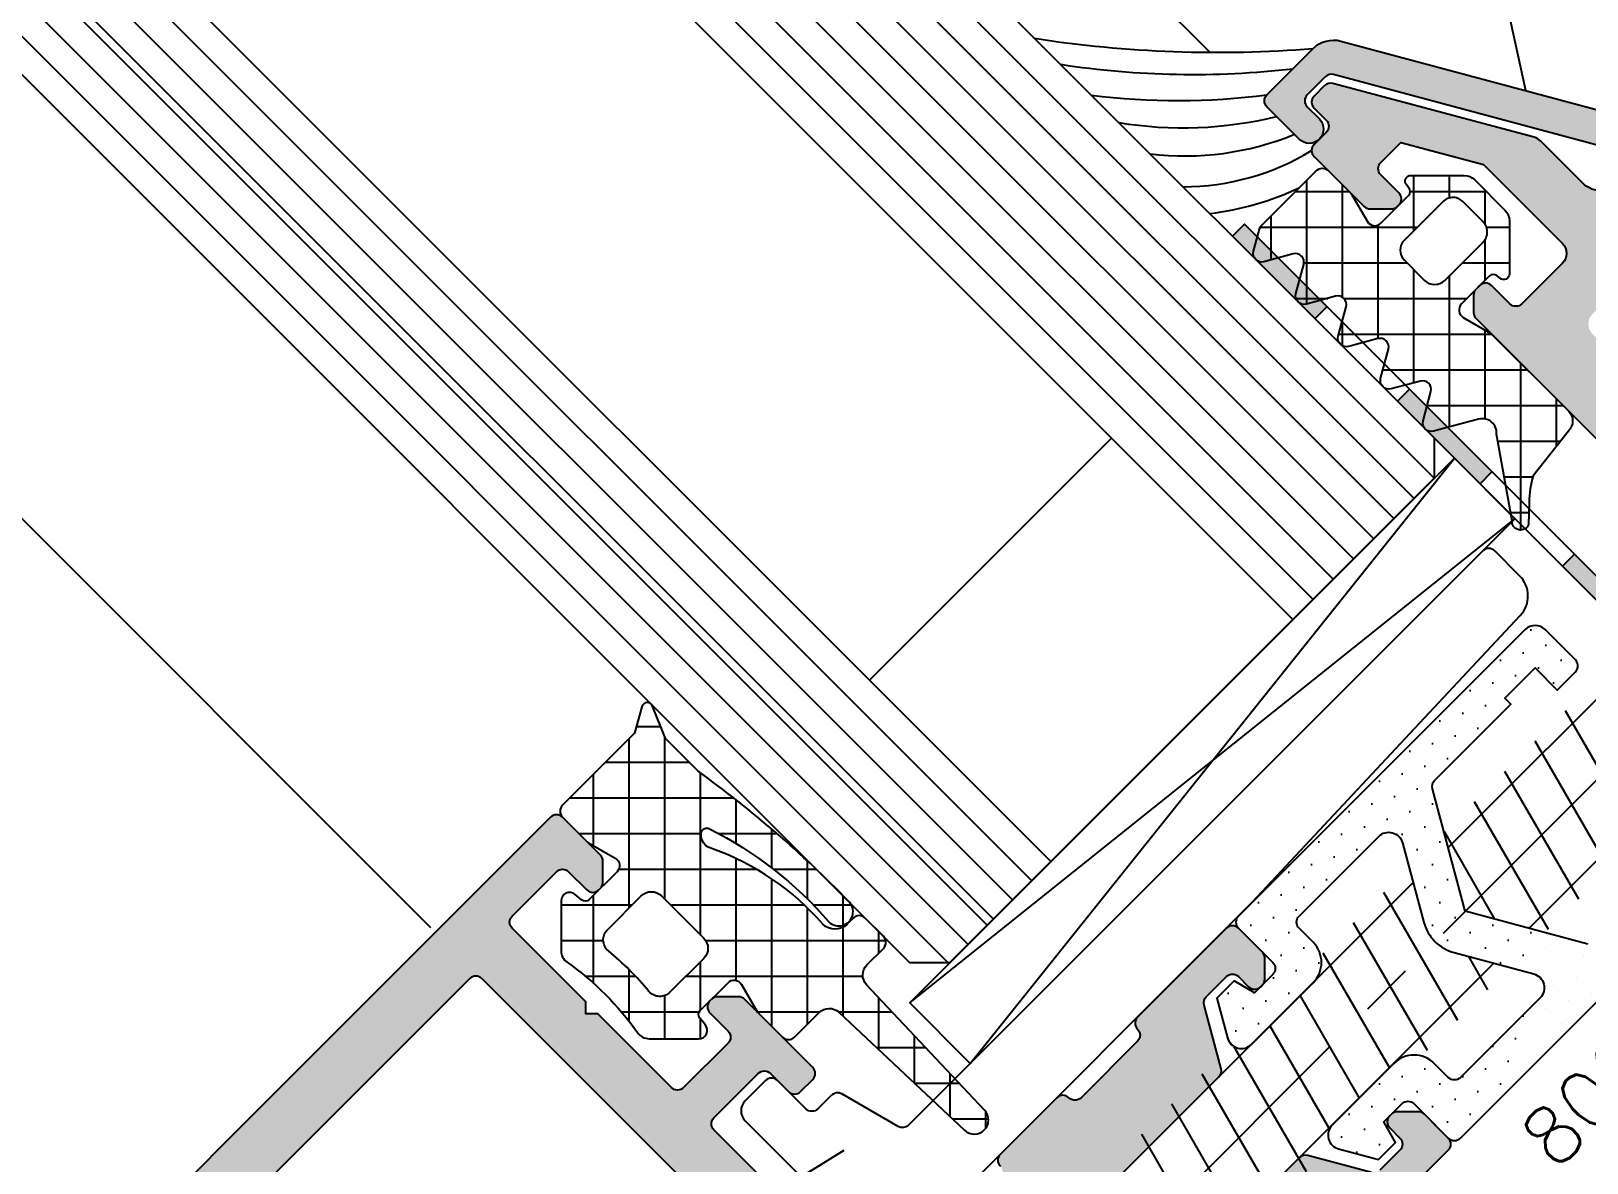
# Model space of a CAD drawing. Extents: x 0 to 4131, y -1600 to 527.
# Drawn here: x 45.3 to 99.8, y -490.3 to -450.6 of the extents above; entities that cross this region are included whole.
import ezdxf

# ---------------------------------------------------------------- set-up
doc = ezdxf.new("R2010")
doc.units = 0
doc.header["$LTSCALE"] = 7.5
doc.header["$MEASUREMENT"] = 0
doc.linetypes.add('CENTER', pattern=[2, 1.25, -0.25, 0.25, -0.25])
for name, color, linetype in [('ASSI', 1, 'CENTER'), ('FILL', 8, 'CONTINUOUS'), ('FINE', 7, 'CONTINUOUS'), ('GOMMA', 3, 'CONTINUOUS'), ('GROSSA', 4, 'CONTINUOUS'), ('QUOTE', 254, 'CONTINUOUS'), ('TRATTEGGI', 140, 'CONTINUOUS'), ('VETRO', 6, 'CONTINUOUS'), ('VITERIA', 40, 'CONTINUOUS')]:
    doc.layers.add(name, color=color, linetype=linetype)
doc.styles.get("Standard").update_dxf_attribs({"font": 'romans.shx'})
pattern_1 = [(180, (-5.878304635907295e-14, -640), (-2.220446049250313e-16, -1.25), []), (270, (-5.878304635907295e-14, -640), (1.25, -2.220446049250313e-16), [])]

msp = doc.modelspace()

# ---------------------------------------------------------------- hatches: boundary and pattern name
at = {"layer": 'FILL'}
h = msp.add_hatch(color=253, dxfattribs=at)
edge = h.paths.add_edge_path()
edge.add_line((129.8604781280986, -478.711937604707), (107.8859918884182, -456.7374513650215))
edge.add_arc((107.6738598540624, -456.9495833993774), 0.299999999999914, 45.00000000000767, 75.00000000001266)
edge.add_line((107.751505567593, -456.6598056514908), (90.9347431721664, -452.1537677483302))
edge.add_arc((90.85709745863569, -452.4435454962168), 0.2999999999999308, 75.0000000000048, 135.0000000000096)
edge.add_line((90.64496542427975, -452.2314134618609), (90.01414823345118, -452.8622306526894))
edge.add_arc((90.22628026780717, -453.0743626870454), 0.2999999999999944, 135.0000000000077, 225.0000000000077)
edge.add_line((90.01414823345124, -453.2864947214014), (90.4384123021631, -453.7107587901132))
edge.add_arc((90.08485891156982, -454.0643121807065), 0.500000000000004, -134.9999999999999, 45, ccw=False)
edge.add_line((89.73130552097655, -454.4178655712998), (88.59993467107807, -453.2864947214013))
edge.add_arc((88.81206670543403, -453.0743626870453), 0.2999999999999944, 135, 225, ccw=False)
edge.add_line((88.59993467107807, -452.8622306526894), (90.22363244641798, -451.2385328773496))
edge.add_arc((90.93073922760456, -451.9456396585362), 1.000000000000028, 75.0000000000008, 135.0000000000012, ccw=False)
edge.add_line((91.18955827270707, -450.9797138322471), (108.1258640644177, -455.5177832919025))
edge.add_arc((107.6082259742127, -457.4496349444808), 2.000000000000156, 45.000000000001705, 75.00000000000159, ccw=False)
edge.add_line((109.0224395365859, -456.0354213821075), (131.1686256732948, -478.1816075188165))
edge.add_arc((129.7544121109217, -479.5958210811876), 1.999999999998589, -45.000000000041496, 44.99999999995907, ccw=False)
edge.add_line((131.1686256732928, -481.0100346435607), (123.910433808445, -488.2602278080033))
edge.add_arc((123.6984187580303, -488.0479788541833), 0.2999999999999838, 224.9999999999962, 314.9684119405816, ccw=False)
edge.add_line((123.4862867236744, -488.2601108885393), (123.0619057354807, -487.8357299003456))
edge.add_arc((123.2740377698366, -487.6235978659896), 0.3000000000000346, 135.0000000000153, 225.0000000000154, ccw=False)
edge.add_line((123.0619057354806, -487.4114658316336), (123.7102698693598, -486.7631016977545))
edge.add_arc((124.1225659072607, -486.3508056598537), 0.5830746485119557, 89.9999999999958, 224.9999999999891, ccw=False)
edge.add_line((124.1225659072607, -485.7677310113418), (124.8435533787336, -485.7677310113418))
edge.add_line((124.8435533787336, -485.7677310113418), (130.4968742311656, -479.9847298108402))
edge.add_arc((129.9665441452743, -479.4543997249526), 0.7499999999993429, 315.000000000195, 458.1301023539908)
h = msp.add_hatch(color=253, dxfattribs=at)
edge = h.paths.add_edge_path()
edge.add_line((92.58611537053423, -455.2386191918402), (93.29148102330902, -454.5332535390654))
edge.add_line((93.29148102330902, -454.5332535390654), (96.19401535345997, -455.3109852688331))
edge.add_line((96.19401535345997, -455.3109852688331), (98.95007640121327, -458.0670463165864))
edge.add_arc((98.59652301061999, -458.4205997071796), 0.500000000000004, -44.999999999999886, 45, ccw=False)
edge.add_line((98.95007640121327, -458.7741530977729), (97.53586283884005, -460.188366660146))
edge.add_arc((97.32373080448407, -459.9762346257901), 0.2999999999999441, 225.0000000000096, 315.0000000000134, ccw=False)
edge.add_line((97.11159877012818, -460.1883666601461), (96.47520266706016, -459.5519705570782))
edge.add_arc((96.26307063270423, -459.7641025914341), 0.2999999999999542, 45, 135)
edge.add_line((96.0509385983483, -459.5519705570782), (95.9266745296365, -459.67623462579))
edge.add_arc((96.13880656399232, -459.8883666601461), 0.3000000000000145, 134.9999999999578, 179.999999999962)
edge.add_line((95.8388065639923, -459.8883666601459), (95.83880656399225, -460.4883666601474))
edge.add_arc((96.13880656399253, -460.4883666601471), 0.3000000000002814, 180.0000000000651, 225.0000000000672)
edge.add_line((95.92667452963661, -460.7004986945035), (116.3277459308768, -481.1015700957423))
edge.add_arc((116.5398779652329, -480.8894380613862), 0.3000000000001551, 224.9999999999923, 269.9999999999891)
edge.add_line((116.5398779652328, -481.1894380613863), (117.1398779652328, -481.1894380613863))
edge.add_arc((117.1398779652325, -480.8894380613863), 0.3000000000000398, 270.0000000000407, 315.0000000000403)
edge.add_line((117.3520099995887, -481.1015700957422), (117.4762740683005, -480.9773060270304))
edge.add_arc((117.2641420339448, -480.7651739926744), 0.2999999999998336, 314.9999999999693, 404.9999999999694)
edge.add_line((117.4762740683007, -480.5530419583187), (116.8398779652327, -479.9166458552507))
edge.add_arc((117.0520099995887, -479.7045138208948), 0.3000000000000245, 134.9999999999866, 224.9999999999866, ccw=False)
edge.add_line((116.8398779652328, -479.4923817865388), (118.254091527606, -478.0781682241656))
edge.add_arc((118.6076449181993, -478.4317216147589), 0.500000000000004, 45, 135, ccw=False)
edge.add_line((118.9611983087926, -478.0781682241656), (123.202166644408, -482.3191365597811))
edge.add_arc((122.8486132538147, -482.6726899503744), 0.500000000000004, -44.999999999999886, 45, ccw=False)
edge.add_line((123.202166644408, -483.0262433409677), (121.7879530820349, -484.4404569033408))
edge.add_arc((121.5758210476789, -484.2283248689849), 0.3000000000000245, 225.0000000000096, 315.0000000000134, ccw=False)
edge.add_line((121.3636890133229, -484.4404569033409), (120.727292910255, -483.804060800273))
edge.add_arc((120.5151608758991, -484.016192834629), 0.3000000000000245, 45.00000000000959, 135.0000000000134)
edge.add_line((120.303028841543, -483.8040608002731), (120.2494754509497, -483.8576141908664))
edge.add_arc((120.4616074853058, -484.0697462252222), 0.3000000000000245, 135.0000000000365, 180.0000000000271)
edge.add_line((120.1616074853058, -484.0697462252224), (120.1616074853058, -484.8111675814592))
edge.add_arc((120.4616074853058, -484.8111675814592), 0.3000000000000256, 179.9999999999891, 224.9999999999942)
edge.add_line((120.2494754509498, -485.0232996158152), (122.7425472366368, -487.5163714015021))
edge.add_arc((122.8486132538148, -487.4103053843241), 0.1500000000000675, 224.9999999999808, 314.9999999999731)
edge.add_line((122.9546792709928, -487.5163714015022), (123.5910753740605, -486.8799752984345))
edge.add_arc((123.4850093568826, -486.7739092812565), 0.1499999999999269, 314.9999999999654, 404.9999999999731)
edge.add_line((123.5910753740606, -486.6678432640786), (123.2021666444079, -486.2789345344258))
edge.add_arc((123.4142986787638, -486.0668025000699), 0.2999999999999542, 135, 225, ccw=False)
edge.add_line((123.2021666444079, -485.854670465714), (123.8702925619291, -485.1865445481927))
edge.add_line((123.8702925619291, -485.1865445481927), (125.2845061243023, -485.1865445481927))
edge.add_line((125.2845061243023, -485.1865445481927), (125.6770403785609, -484.7940102939341))
edge.add_line((125.6770403785609, -484.7940102939341), (129.0051476449605, -479.029559415491))
edge.add_arc((128.5721349430683, -478.779559415491), 0.4999999999999425, 329.9999999999962, 404.9999999999999)
edge.add_line((128.9256883336615, -478.4260060248977), (128.2933354689509, -477.7936531601872))
edge.add_arc((128.0812034345952, -478.0057851945431), 0.2999999999998135, 45.00000000002687, 135.0000000000192)
edge.add_line((127.8690714002393, -477.7936531601874), (125.0406442754929, -480.6220802849334))
edge.add_arc((124.6870908848996, -480.2685268943402), 0.4999999999999136, 225.0000000000011, 315.00000000000347, ccw=False)
edge.add_line((124.3335374943064, -480.6220802849334), (118.9611983087925, -475.2497410994193))
edge.add_arc((118.6076449181993, -475.6032944900126), 0.4999999999999337, 45.00000000000346, 135.0000000000012)
edge.add_line((118.254091527606, -475.2497410994194), (116.4863245746395, -477.0175080523859))
edge.add_arc((116.1327711840462, -476.6639546617926), 0.500000000000004, 225, 315, ccw=False)
edge.add_line((115.7792177934529, -477.0175080523859), (108.1071092175785, -469.345399476512))
edge.add_line((108.1071092175785, -469.345399476512), (107.6828451488668, -469.3453994765122))
edge.add_line((107.6828451488668, -469.3453994765122), (107.6828451488666, -468.9211354078001))
edge.add_line((107.6828451488666, -468.9211354078001), (100.0107365729925, -461.2490268319264))
edge.add_arc((100.3642899635857, -460.8954734413331), 0.500000000000004, 135, 225, ccw=False)
edge.add_line((100.0107365729925, -460.5419200507399), (103.9706264841909, -456.5820301395415))
edge.add_arc((103.6877837717162, -456.2991874270668), 0.4000000000000193, 315, 434.9999999999986)
edge.add_line((103.7913113897573, -455.9128170965512), (101.9509755215341, -455.4197005868587))
edge.add_arc((101.8215659989828, -455.9026635000033), 0.5000000000000115, 75.00000000000082, 135.0000000000012)
edge.add_line((101.4680126083895, -455.54911010941), (101.0713967447728, -455.9457259730268))
edge.add_arc((100.3642899635863, -455.2386191918402), 1.000000000000008, 225, 315, ccw=False)
edge.add_line((99.6571831823997, -455.9457259730268), (98.19376722022008, -454.4823100108471))
edge.add_arc((97.84021382962673, -454.8358634014403), 0.5000000000000342, 44.99999999999194, 74.99999999999139)
edge.add_line((97.96962335217808, -454.3529004882958), (90.91005798399493, -452.4612956489763))
edge.add_arc((90.83241227046416, -452.751073396863), 0.3000000000000279, 74.99999999999852, 135.0000000000057)
edge.add_line((90.62028023610816, -452.538941362507), (90.25335888865612, -452.9058627099593))
edge.add_arc((90.46549092301207, -453.1179947443152), 0.2999999999999642, 135.0000000000019, 224.9999999999981)
edge.add_line((90.25335888865612, -453.3301267786711), (90.67762295736651, -453.7543908473845))
edge.add_arc((90.46549092301056, -453.9665228817404), 0.2999999999999642, -44.999999999998124, 44.999999999998124, ccw=False)
edge.add_line((90.67762295736651, -454.1786549160963), (90.25335888865476, -454.6029189848082))
edge.add_arc((90.46549092301073, -454.8150510191642), 0.3000000000000044, 135.0000000000019, 224.9999999999981)
edge.add_line((90.25335888865476, -455.0271830535202), (92.00327265805987, -456.7770968229253))
edge.add_arc((92.21540469241593, -456.5649647885693), 0.3000000000000446, 224.9999999999827, 269.9999999999864)
edge.add_line((92.21540469241586, -456.8649647885694), (92.95682604865289, -456.8649647885695))
edge.add_arc((92.9568260486527, -456.5649647885696), 0.2999999999998977, 270.0000000000353, 315.0000000000288)
edge.add_line((93.1689580830087, -456.7770968229254), (93.22251147360208, -456.7235434323321))
edge.add_arc((93.01037943924597, -456.511411397976), 0.3000000000001451, 315.0000000000134, 405.0000000000134)
edge.add_line((93.22251147360197, -456.2992793636199), (92.58611537053417, -455.6628832605521))
edge.add_arc((92.79824740489016, -455.4507512261962), 0.2999999999999944, 134.9999999999923, 224.9999999999923, ccw=False)
h = msp.add_hatch(dxfattribs=at)
h.set_pattern_fill('ANSI37', color=137, scale=10, angle=135, style=0)
h.set_pattern_definition(pattern_1)
h.paths.add_polyline_path([(91.57848767820502, -456.3667682906456, 0.03997750734531213), (91.49569998416524, -456.2695241490293), (90.75200944910893, -455.5258336139727, 0.4142135623731506), (90.32774538039706, -455.5258336139727), (88.41235112841093, -457.4412278659578, 0.1316524980088336), (88.33470541475157, -457.5757141872633), (88.12812740960891, -458.346673793816, 0.5773502699886991), (88.49555087232972, -458.7140972544383), (89.52062080514571, -458.4394305918399, -0.5773502691896143), (89.88804426656321, -458.8068540532575), (89.61337760767861, -459.8319239918861, 0.5773502699886969), (89.98080107039954, -460.1993474525087), (91.0058710000016, -459.9246807866962, -0.5773502691896142), (91.373294461419, -460.2921042481137), (91.09862780253451, -461.3171741867422, 0.5773502699886969), (91.46605126525537, -461.6845976473649), (92.4911211948575, -461.4099309815523, -0.5773502691896143), (92.85854465627489, -461.7773544429699), (92.58387799770958, -462.8024243819177, 0.5773502704903818), (92.95130146086666, -463.1698478424235), (93.97637138731108, -462.8951811753988, -0.5773502700173057), (94.34379485005678, -463.2626046360147), (94.06912818682588, -464.2876745725069, 0.5773502698239584), (94.43655164961666, -464.6550980329546), (96.01967090895215, -464.23090250229, -0.5220051325606436), (96.6469755756545, -464.7596958248487), (97.18900021424037, -467.7900344040072, 0.8769764629927508), (97.76976640990364, -467.9187871698293), (97.78550627769818, -467.1457435424825, -0.07546705698885332), (97.93317749240333, -466.2150949564318), (99.16658014522733, -464.6475110912805, 0.4142135623730951), (99.16658014522744, -463.940404310094), (96.45066148156565, -461.2244856464313), (95.48104623929538, -460.6646780252959, -0.4931454260312984), (95.41891420493926, -460.1927383698045), (95.95891246057982, -459.6527401141648, -0.05088627350142879), (95.99738520775605, -459.6055239476725), (96.05093859834932, -459.5519705570792, -0.05088627350199604), (96.09815476484215, -459.5134978099026), (96.3930159127346, -459.2186366620106, -0.3888787318528493), (96.66299479090918, -459.2068491296241), (96.76669993356546, -459.2938680765781, 0.637070260807382), (97.09525745550275, -459.1406591879544), (97.09525745550309, -457.2678622894863, 0.1989123673796531), (96.94881084609636, -456.914308898893), (95.86891655110566, -455.8344146039019, 0.1989123673796624), (95.51536316051244, -455.6879679944952), (93.64256626204434, -455.6879679944949, 0.6370702608073785), (93.48935737342043, -456.0165255164321), (93.57637632037432, -456.1202306590883, -0.3888787318528493), (93.56458878798787, -456.390209537263), (93.26972764009503, -456.6850706851561, -0.0508862735010898), (93.23125489291903, -456.7322868516479), (93.10699082420723, -456.8565509203598, -0.05088627350053079), (93.05977465771588, -456.8950236675353), (92.59048708019355, -457.364311245058, -0.4931454260312355), (92.11854742470223, -457.302179210702)])
h.paths.add_polyline_path([(93.41562385764757, -457.9533880299779), (94.76026073741656, -456.6087511502085, -0.4410091218321642), (95.49790933942364, -456.6421938278149), (96.14103162218316, -457.2853161105748, -0.4410091218320471), (96.17447429978932, -458.0229647125818), (94.82983742002006, -459.3676015923509, -0.4142135623730951), (94.1227306388335, -459.3676015923508), (93.4156238576474, -458.6604948111642, -0.4142135623730284)], flags=16)
h = msp.add_hatch(color=256, dxfattribs=at)
h.paths.add_polyline_path([(90.28251771786984, -460.710055224221), (90.70678178658176, -460.2857911555091), (87.81471505152882, -457.3937244204561), (87.3904509828169, -457.817988489168)])
h.paths.add_polyline_path([(93.5988485216348, -463.1778578905621), (93.17458445292283, -463.602121959274), (96.06665118797582, -466.494188694327), (96.4909152566878, -466.069924625615)])
h.paths.add_polyline_path([(101.8507846580818, -472.278322164433), (102.2750487267937, -471.854058095721), (99.38298199174079, -468.9619913606681), (98.95871792302881, -469.38625542938)])
h.paths.add_polyline_path([(105.1671154618468, -474.746124830774), (104.7428513931348, -475.1703888994859), (107.6349181281877, -478.0624556345389), (108.0591821968997, -477.638191565827)])
h.paths.add_polyline_path([(110.9512489319526, -480.53025830088), (110.5269848632408, -480.9545223695919), (113.4190515982937, -483.8465891046449), (113.8433156670057, -483.4223250359329)])
h.paths.add_polyline_path([(116.7353824020587, -486.3143917709859), (116.3111183333468, -486.7386558396979), (119.2102561362116, -489.6377936425627), (119.6345202049235, -489.2135295738507)])
h = msp.add_hatch(dxfattribs=at)
h.set_pattern_fill('DOTS', color=2, scale=12, angle=135, style=0)
h.set_pattern_definition([(135, (-5.878304635907295e-14, -640), (-0.795495128834866, -0.2651650429449552), [0, -0.75])])
edge = h.paths.add_edge_path()
edge.add_line((86.84742890124227, -484.5239614746451), (87.22100201464565, -485.9181553142081))
edge.add_arc((87.70396492779018, -485.7887457916569), 0.4999999999999868, 194.9999999999949, 314.9999999999965)
edge.add_line((88.05751831838342, -486.1422991822502), (90.21887810756328, -483.9809393930703))
edge.add_arc((89.51177132637675, -483.2738326118838), 0.999999999999998, 314.9999999999994, 404.9999999999994)
edge.add_line((90.21887810756328, -482.5667258306972), (89.72390336073266, -482.0717510838666))
edge.add_arc((89.93603539508865, -481.8596190495107), 0.3000000000000346, 135, 225, ccw=False)
edge.add_line((89.72390336073266, -481.6474870151547), (92.51579707128002, -478.8555933046073))
edge.add_arc((92.86935046187334, -479.2091466952006), 0.5000000000000342, 15.000000000003524, 135.0000000000035, ccw=False)
edge.add_line((93.3523133750179, -479.0797371726493), (94.09945960182466, -481.8681248517752))
edge.add_arc((95.54834834125825, -481.4798962841214), 1.499999999999984, 195.0000000000003, 254.9999999999987)
edge.add_line((95.16011977360444, -482.928785023555), (97.94850745273055, -483.6759312503618))
edge.add_arc((97.81909793017928, -484.1588941635064), 0.4999999999999878, -44.999999999999886, 74.99999999999841, ccw=False)
edge.add_line((98.17265132077256, -484.5124475540997), (95.38075761022509, -487.3043412646472))
edge.add_arc((95.16862557586904, -487.0922092302911), 0.300000000000115, 225, 315, ccw=False)
edge.add_line((94.956493541513, -487.3043412646472), (94.46151879468249, -486.8093665178166))
edge.add_arc((93.75441201349601, -487.5164732990031), 0.9999999999999578, 45.00000000000288, 134.9999999999994)
edge.add_line((93.0473052323095, -486.8093665178166), (90.88594544312963, -488.9707263069964))
edge.add_arc((91.23949883372289, -489.3242796975896), 0.499999999999994, 134.9999999999989, 254.9999999999991)
edge.add_line((91.11008931117163, -489.8072426107341), (92.5042831507347, -490.1808157241375))
edge.add_line((92.5042831507347, -490.1808157241375), (93.10786231388028, -489.5772365609919))
edge.add_line((93.10786231388028, -489.5772365609919), (92.69375184171605, -488.8599761832576))
edge.add_line((92.69375184171605, -488.8599761832576), (93.33014794478396, -488.2235800801897))
edge.add_arc((93.5422799791399, -488.4357121145457), 0.3000000000000245, 44.999999999986585, 134.9999999999904, ccw=False)
edge.add_line((93.75441201349594, -488.2235800801898), (94.956493541513, -489.4256616082068))
edge.add_arc((95.16862557586897, -489.2135295738508), 0.3000000000000245, 225.000000000002, 315.0000000000057)
edge.add_line((95.38075761022498, -489.4256616082067), (105.4216739030739, -479.3847453153578))
edge.add_arc((105.0681205124806, -479.0311919247646), 0.500000000000004, 315, 404.9999999999999)
edge.add_line((105.4216739030739, -478.6776385341713), (104.3610137312941, -477.6169783623915))
edge.add_arc((104.1488816969381, -477.8291103967475), 0.3000000000000346, 45, 135)
edge.add_line((103.9367496625821, -477.6169783623915), (103.3003535595142, -478.2533744654594))
edge.add_line((103.3003535595142, -478.2533744654594), (104.0781710188194, -479.0311919247646))
edge.add_line((104.0781710188194, -479.0311919247646), (103.0175108470398, -480.0918520965445))
edge.add_line((103.0175108470398, -480.0918520965445), (102.8053788126837, -479.8797200621884))
edge.add_line((102.8053788126837, -479.8797200621885), (100.1322431149991, -482.5528557598731))
edge.add_arc((99.92011108064294, -482.340723725517), 0.3000000000001853, 255.0000000000122, 315.0000000000134, ccw=False)
edge.add_line((99.8424653671122, -482.630501473404), (95.54834834125819, -481.4798962841216))
edge.add_line((95.54834834125819, -481.4798962841216), (94.39774315197593, -477.1857792582674))
edge.add_arc((94.68752089986262, -477.1081335447366), 0.2999999999999766, 135.0000000000038, 195.0000000000069, ccw=False)
edge.add_line((94.47538886550666, -476.8960015103806), (97.14852456319142, -474.2228658126962))
edge.add_line((97.14852456319142, -474.2228658126962), (96.93639252883537, -474.0107337783401))
edge.add_line((96.93639252883537, -474.0107337783401), (97.99705270061503, -472.9500736065602))
edge.add_line((97.99705270061503, -472.9500736065602), (98.77487015992023, -473.7278910658654))
edge.add_line((98.77487015992023, -473.7278910658654), (99.41126626298825, -473.0914949627975))
edge.add_arc((99.19913422863225, -472.8793629284417), 0.2999999999999642, 315.0000000000172, 405.0000000000173)
edge.add_line((99.41126626298814, -472.6672308940856), (98.35060609120848, -471.6065707223058))
edge.add_arc((97.9970527006152, -471.9601241128992), 0.500000000000004, 45, 135)
edge.add_line((97.64349931002192, -471.6065707223059), (87.60258301717289, -481.6474870151549))
edge.add_arc((87.81471505152884, -481.8596190495107), 0.299999999999904, 135.0000000000134, 225.0000000000134)
edge.add_line((87.602583017173, -482.0717510838666), (88.80466454518995, -483.273832611884))
edge.add_arc((88.59253251083406, -483.4859646462399), 0.2999999999999642, -44.999999999986585, 45.00000000001347, ccw=False)
edge.add_line((88.80466454519006, -483.6980966805959), (88.16826844212216, -484.3344927836637))
edge.add_line((88.16826844212216, -484.3344927836637), (87.45100806438785, -483.9203823114996))
edge.add_line((87.45100806438785, -483.9203823114996), (86.84742890124227, -484.5239614746451))
h = msp.add_hatch(dxfattribs=at)
h.set_pattern_fill('ANSI37', color=137, scale=10, angle=135, style=0)
h.set_pattern_definition(pattern_1)
h.paths.add_polyline_path([(69.71278145315324, -483.9809393930704), (68.73867974535887, -484.9550411008655, 0.3888787318529616), (68.72689221297236, -485.22501997904), (68.91707191456686, -485.4516673216541, -0.6370702608069253), (68.68725858163072, -485.9445036045594), (66.94704873075244, -485.9445036045594, -0.2448502030394246), (66.53730852508198, -485.731057201391, 0.08777722502794272), (64.07357634830629, -483.2673250246153, -0.2448502030393978), (63.860129945138, -482.857584818945), (63.860129945138, -481.1173749680668, -0.6370702608074451), (64.35296622804395, -480.8875616351309), (64.57961357065795, -481.0777413367256, 0.3888787318529616), (64.84959244883254, -481.0659538043391), (65.82369415662703, -480.0918520965441, 0.4931454260313071), (65.76156212227119, -479.6199124410529), (64.82615120221482, -479.0798526945556, -0.06554346281524528), (64.76401916785898, -479.0321771077762), (63.91450584742341, -478.1826637873407, -0.4142135623730951), (63.91450584742341, -477.7583997186288), (66.43354718884126, -475.2393583772109), (66.6916592636789, -474.3107277437173, -0.719514949498538), (67.07040653897212, -474.2909075059209), (67.51567363320072, -475.4198705424392), (68.657435641924, -476.5616325511623, -0.03458326819184766), (72.89204088691616, -480.0891310149678), (73.99543757164366, -481.1925276996953, -0.9233661372519979), (73.24659148293148, -481.8504787571537, 0.09779404551911575), (69.06407499771234, -478.5848716739376, 0.5226703353487675), (68.7746057326961, -478.7400030321594, 0.3865361286484078), (69.16654794367008, -479.286580979579, -0.1286776343090358), (73.03618332472973, -481.9303297276294, 0.4142135623730951), (73.88471146215369, -481.9303297276294), (74.09684349650973, -481.7181976932733, -0.4142135623730916), (74.5211075652216, -481.7181976932734), (75.15750366828951, -482.3545937963411, -0.4142135623730673), (75.15750366828951, -482.7788578650532), (74.5811194463941, -483.3552420869485, 0.4052432957209562), (74.5704256984422, -484.0513214211747), (78.70373132217429, -488.4467395615059, -0.9697392325154671), (77.9969582399961, -489.1535126436841), (73.60154009966476, -485.0202070199519, 0.4052432957209554), (72.90546076543859, -485.0309007679039), (72.04623383106872, -485.8901277022742, -0.414213562373088), (71.62196976235685, -485.890127702274), (70.74452872977969, -485.012686669697), (70.1847211086444, -484.0430714274264, 0.4931454260313067)])
h.paths.add_polyline_path([(68.86425331572929, -482.4253044744599), (67.37932907523776, -480.9403802339684, 0.4142135623730276), (66.67222229405144, -480.9403802339684), (65.48597733326773, -482.1266251947515, 0.4410091218322054), (65.51942001087394, -482.8642737967586, -0.04533686841581611), (66.94035975293895, -484.2852135388235, 0.4410091218320642), (67.6780083549458, -484.3186562164296), (68.86425331572929, -483.1324112556464, 0.4142135623730981)], flags=16)
h = msp.add_hatch(color=253, dxfattribs=at)
edge = h.paths.add_edge_path()
edge.add_line((65.24085144415267, -479.5090093840696), (63.91450584742361, -478.1826637873405))
edge.add_arc((63.70237381306768, -478.3947958216964), 0.2999999999999743, 45.00000000000384, 135.0000000000115)
edge.add_line((63.49024177871169, -478.1826637873405), (39.66074325272504, -502.0121623133272))
edge.add_arc((40.36785003391158, -502.7192690945137), 0.999999999999998, 134.9999999999994, 224.9999999999994)
edge.add_line((39.66074325272504, -503.4263758757003), (73.60186874967926, -537.3675013726547))
edge.add_arc((74.30897553086581, -536.6603945914682), 1.000000000000008, 225, 315)
edge.add_line((75.01608231205236, -537.3675013726547), (98.84558083803913, -513.538002846668))
edge.add_arc((98.63344880368321, -513.325870812312), 0.2999999999999441, 314.9999999999981, 405.0000000000019)
edge.add_line((98.84558083803913, -513.1137387779561), (97.51923524131004, -511.787393181227))
edge.add_arc((97.30710320695397, -511.999525215583), 0.3000000000001552, 45, 89.99999999999457)
edge.add_line((97.307103206954, -511.6995252155829), (96.56568185071691, -511.6995252155829))
edge.add_arc((96.56568185071684, -511.9995252155829), 0.3000000000000682, 89.99999999998643, 134.9999999999904)
edge.add_line((96.35354981636087, -511.7873931812269), (96.29999642576755, -511.8409465718202))
edge.add_arc((96.51212846012349, -512.0530786061762), 0.3000000000000044, 134.9999999999943, 224.9999999999904)
edge.add_line((96.29999642576749, -512.2652106405321), (96.93639252883551, -512.9016067436))
edge.add_arc((96.72426049447957, -513.113738777956), 0.2999999999999642, -45.000000000013415, 44.999999999998124, ccw=False)
edge.add_line((96.93639252883546, -513.3258708123119), (95.380757610225, -514.8815057309223))
edge.add_arc((95.16862557586904, -514.6693736965665), 0.299999999999924, 225.0000000000019, 315.0000000000134, ccw=False)
edge.add_line((94.95649354151314, -514.8815057309224), (92.37444052567693, -512.2994527150863))
edge.add_line((92.37444052567693, -512.2994527150863), (91.95128972147026, -512.3005659795915))
edge.add_line((91.95128972147026, -512.3005659795915), (91.95240298597534, -511.8774151753847))
edge.add_line((91.95240298597534, -511.8774151753847), (89.37034997013936, -509.2953621595486))
edge.add_arc((89.58248200449526, -509.0832301251926), 0.3000000000000346, 135.0000000000115, 225.000000000023, ccw=False)
edge.add_line((89.37034997013924, -508.8710980908367), (90.92598488874981, -507.3154631722263))
edge.add_arc((91.1381169231058, -507.5275952065822), 0.3000000000000145, 45.00000000001148, 135.0000000000038, ccw=False)
edge.add_line((91.35024895746173, -507.3154631722263), (91.98664506052964, -507.9518592752943))
edge.add_arc((92.19877709488557, -507.7397272409382), 0.2999999999999944, 225.0000000000077, 315.0000000000077)
edge.add_line((92.41090912924156, -507.9518592752942), (92.46446251983483, -507.8983058847009))
edge.add_arc((92.25233048547874, -507.686173850345), 0.3000000000000647, 315.0000000000211, 360.0000000000163)
edge.add_line((92.55233048547879, -507.6861738503449), (92.55233048547879, -506.9447524941077))
edge.add_arc((92.25233048547868, -506.9447524941077), 0.3000000000001108, 359.9999999999946, 404.9999999999904)
edge.add_line((92.46446251983477, -506.7326204597517), (90.07745675132585, -504.3456146912429))
edge.add_arc((89.86532471696987, -504.5577467255987), 0.2999999999999944, 44.99999999999232, 135.0000000000077)
edge.add_line((89.65319268261388, -504.3456146912428), (89.22892861390218, -504.7698787599546))
edge.add_arc((89.44106064825816, -504.9820107943106), 0.3000000000000044, 135.0000000000019, 224.9999999999981)
edge.add_line((89.22892861390218, -505.1941428286665), (89.86532471697004, -505.8305389317344))
edge.add_arc((89.65319268261402, -506.0426709660904), 0.3000000000000748, -44.999999999984595, 45, ccw=False)
edge.add_line((89.8653247169701, -506.2548030004464), (88.30968979835953, -507.8104379190569))
edge.add_arc((88.09755776400355, -507.598305884701), 0.2999999999999843, 225.0000000000019, 315.00000000000574, ccw=False)
edge.add_line((87.88542572964761, -507.810437919057), (82.65283554886688, -502.5778477382764))
edge.add_arc((82.86496758322284, -502.3657157039204), 0.2999999999999542, 134.9999999999885, 224.9999999999923, ccw=False)
edge.add_line((82.65283554886693, -502.1535836695645), (84.20847046747744, -500.5979487509539))
edge.add_arc((83.99633843312154, -500.3858167165979), 0.2999999999999743, 314.9999999999885, 404.9999999999846)
edge.add_arc((84.4206025018335, -499.961552647886), 0.2999999999999843, 135.0000000000019, 225.0000000000019, ccw=False)
edge.add_line((84.20847046747755, -499.7494206135301), (86.18598249354883, -497.7719085874588))
edge.add_arc((86.39811452790481, -497.9840406218148), 0.3000000000000044, 45.000000000005684, 135.0000000000019, ccw=False)
edge.add_arc((86.82237859661674, -497.5597765531028), 0.2999999999999944, 224.9999999999923, 314.9999999999923)
edge.add_line((87.03451063097268, -497.7719085874588), (89.0144096182951, -495.7920096001365))
edge.add_arc((88.8022775839391, -495.5798775657805), 0.3000000000000245, 315.0000000000057, 405.0000000000096)
edge.add_arc((89.226541652651, -495.1556134970685), 0.2999999999999642, 134.999999999998, 224.9999999999981, ccw=False)
edge.add_line((89.01440961829505, -494.9434814627126), (90.99430860561742, -492.9635824753902))
edge.add_arc((91.20644063997337, -493.1757145097462), 0.2999999999999642, 45.000000000005684, 135.0000000000019, ccw=False)
edge.add_arc((91.63070470868522, -492.7514504410343), 0.2999999999999341, 224.9999999999962, 315.0000000000038)
edge.add_line((91.84283674304115, -492.9635824753902), (94.95649354151314, -489.8499256769186))
edge.add_arc((94.74436150715707, -489.6377936425626), 0.3000000000000949, 315.0000000000115, 405.0000000000154)
edge.add_line((94.95649354151303, -489.4256616082065), (94.12512269161451, -488.5942907583081))
edge.add_arc((93.91299065725866, -488.806422792664), 0.2999999999998738, 45.00000000000767, 90.00000000000541)
edge.add_line((93.91299065725863, -488.5064227926641), (93.17156930102132, -488.5064227926641))
edge.add_arc((93.17156930102146, -488.8064227926641), 0.2999999999999545, 90.00000000002714, 135.000000000023)
edge.add_line((92.95943726666545, -488.5942907583082), (92.90588387607218, -488.6478441489015))
edge.add_arc((93.11801591042807, -488.8599761832575), 0.2999999999999441, 134.9999999999904, 224.9999999999942)
edge.add_line((92.90588387607212, -489.0721082176133), (93.2594372666654, -489.4256616082066))
edge.add_arc((93.04730523230937, -489.6377936425625), 0.3000000000000245, -45.000000000001876, 44.999999999986585, ccw=False)
edge.add_line((93.25943726666534, -489.8499256769186), (92.55311586890511, -490.5562470746788))
edge.add_arc((92.34098383454916, -490.3441150403227), 0.3000000000000446, 254.999999999988, 314.9999999999866, ccw=False)
edge.add_line((92.26333812101834, -490.6338927882094), (90.03262797771751, -490.0361758067641))
edge.add_arc((89.95498226418687, -490.3259535546509), 0.2999999999999947, 75.00000000002213, 135.0000000000153)
edge.add_line((89.74285022983085, -490.113821520295), (81.38004334273145, -498.4766284073945))
edge.add_arc((79.96582978035835, -497.0624148450213), 2.000000000000016, 135, 315, ccw=False)
edge.add_line((78.55161621798524, -495.6482012826482), (86.9144231050847, -487.2853943955488))
edge.add_arc((86.70229107072863, -487.0732623611929), 0.3000000000000245, 315.0000000000211, 375.0000000000206)
edge.add_line((86.99206881861537, -486.995616647662), (86.39435183717009, -484.7649065043611))
edge.add_arc((86.68412958505681, -484.6872607908305), 0.2999999999999599, 134.9999999999808, 194.999999999974, ccw=False)
edge.add_line((86.47199755070093, -484.4751287564745), (87.17831894846111, -483.7688073587144))
edge.add_arc((87.3904509828171, -483.9809393930702), 0.2999999999999743, 45.00000000000381, 135.0000000000115, ccw=False)
edge.add_line((87.60258301717303, -483.7688073587143), (87.95613640776631, -484.1223607493076))
edge.add_arc((88.16826844212221, -483.9102287149516), 0.2999999999999542, 225.0000000000077, 315.0000000000077)
edge.add_line((88.38040047647817, -484.1223607493075), (88.4339538670715, -484.0688073587143))
edge.add_arc((88.22182183271566, -483.8566753243582), 0.2999999999999642, 314.9999999999712, 359.9999999999674)
edge.add_line((88.52182183271563, -483.8566753243583), (88.52182183271552, -483.115253968121))
edge.add_arc((88.22182183271562, -483.115253968121), 0.2999999999998977, 359.9999999999946, 404.9999999999885)
edge.add_line((88.43395386707155, -482.9031219337652), (87.60258301717303, -482.0717510838665))
edge.add_arc((87.39045098281719, -482.2838831182224), 0.299999999999914, 45.00000000001535, 135.0000000000307)
edge.add_line((87.17831894846117, -482.0717510838666), (84.06466214998946, -485.1854078823385))
edge.add_arc((84.27679418434538, -485.3975399166944), 0.2999999999999441, 134.9999999999981, 225.000000000002)
edge.add_arc((83.85253011563348, -485.8218039854063), 0.2999999999999642, -45.000000000005684, 44.99999999999039, ccw=False)
edge.add_line((84.0646621499894, -486.0339360197622), (82.08476316266709, -488.0138350070846))
edge.add_arc((81.87263112831113, -487.8017029727287), 0.2999999999999944, 225, 315, ccw=False)
edge.add_arc((81.44836705959919, -488.2259670414405), 0.2999999999999843, 44.99999999999424, 134.9999999999981)
edge.add_line((81.23623502524325, -488.0138350070846), (79.25633603792093, -489.9937339944071))
edge.add_arc((79.46846807227686, -490.205866028763), 0.2999999999999944, 134.9999999999923, 224.9999999999923)
edge.add_arc((79.04420400356493, -490.6301300974749), 0.2999999999999642, -44.999999999998124, 44.999999999998124, ccw=False)
edge.add_line((79.25633603792087, -490.8422621318308), (77.27882401184954, -492.8197741579021))
edge.add_arc((77.06669197749358, -492.6076421235462), 0.2999999999999542, 225.0000000000077, 315.0000000000077, ccw=False)
edge.add_arc((76.64242790878174, -493.0319061922581), 0.2999999999999341, 44.99999999999616, 135.0000000000038)
edge.add_line((76.43029587442581, -492.8197741579022), (74.87466095581513, -494.3754090765125))
edge.add_arc((74.66252892145914, -494.1632770421566), 0.3000000000000145, 225.0000000000115, 315.0000000000038, ccw=False)
edge.add_line((74.45039688710321, -494.3754090765126), (69.21780670632253, -489.1428188957319))
edge.add_arc((69.42993874067851, -488.9306868613759), 0.3000000000000245, 134.999999999998, 225.0000000000019, ccw=False)
edge.add_line((69.21780670632253, -488.7185548270199), (70.77344162493304, -487.1629199084095))
edge.add_arc((70.98557365928893, -487.3750519427655), 0.299999999999904, 44.999999999994316, 134.999999999998, ccw=False)
edge.add_line((71.19770569364485, -487.1629199084095), (71.83410179671293, -487.7993160114776))
edge.add_arc((72.04623383106883, -487.5871839771216), 0.2999999999999542, 225.0000000000077, 315.0000000000077)
edge.add_line((72.25836586542479, -487.7993160114776), (72.68262993413683, -487.3750519427657))
edge.add_arc((72.47049789978084, -487.1629199084097), 0.3000000000000346, 315, 405.0000000000038)
edge.add_line((72.68262993413683, -486.9507878740537), (70.29562416562786, -484.5637821055448))
edge.add_arc((70.08349213127181, -484.7759141399007), 0.3000000000000949, 44.99999999999616, 90)
edge.add_line((70.08349213127181, -484.4759141399006), (69.34207077503467, -484.4759141399006))
edge.add_arc((69.34207077503487, -484.7759141399006), 0.2999999999998977, 90.00000000003799, 135.0000000000346)
edge.add_line((69.12993874067885, -484.5637821055448), (69.07638535008553, -484.617335496138))
edge.add_arc((69.28851738444145, -484.829467530494), 0.2999999999999642, 134.9999999999943, 225.0000000000057)
edge.add_line((69.07638535008553, -485.04159956485), (69.71278145315327, -485.6779956679178))
edge.add_arc((69.50064941879727, -485.8901277022738), 0.3000000000000446, -44.999999999998124, 44.999999999998124, ccw=False)
edge.add_line((69.71278145315327, -486.1022597366298), (68.15714653454293, -487.6578946552403))
edge.add_arc((67.94501450018691, -487.4457626208844), 0.3000000000000346, 224.9999999999923, 315.0000000000077, ccw=False)
edge.add_line((67.7328824658309, -487.6578946552403), (65.15082944999497, -485.0758416394042))
edge.add_line((65.15082944999497, -485.0758416394043), (64.72767864578813, -485.0769549039094))
edge.add_line((64.72767864578813, -485.0769549039094), (64.72879191029315, -484.6538040997025))
edge.add_line((64.72879191029315, -484.6538040997025), (62.14673889445723, -482.0717510838666))
edge.add_arc((62.35887092881318, -481.8596190495107), 0.2999999999999642, 134.9999999999866, 224.9999999999981, ccw=False)
edge.add_line((62.14673889445729, -481.6474870151546), (63.70237381306768, -480.0918520965441))
edge.add_arc((63.91450584742365, -480.3039841309001), 0.2999999999999843, 45.000000000001876, 135.0000000000058, ccw=False)
edge.add_line((64.1266378817796, -480.0918520965441), (64.76303398484754, -480.7282481996121))
edge.add_arc((64.97516601920348, -480.5161161652562), 0.2999999999999642, 224.9999999999981, 315.0000000000096)
edge.add_line((65.18729805355946, -480.728248199612), (65.24085144415275, -480.6746948090188))
edge.add_arc((65.02871940979664, -480.4625627746628), 0.3000000000000848, 315.000000000025, 360.0000000000272)
edge.add_line((65.32871940979672, -480.4625627746627), (65.32871940979669, -479.7211414184255))
edge.add_arc((65.02871940979671, -479.7211414184255), 0.2999999999999829, 5.42814665636471e-12, 45)
edge = h.paths.add_edge_path(flags=16)
edge.add_arc((60.87394668832147, -484.0516500711889), 0.3000000000000346, 45, 135)
edge.add_line((60.66181465396548, -483.8395180368329), (41.99419563064063, -502.5071370601578))
edge.add_arc((42.2063276649966, -502.7192690945137), 0.2999999999999592, 135.0000000000086, 225.0000000000144)
edge.add_line((41.99419563064072, -502.9314011288697), (74.09684349650982, -535.034048994739))
edge.add_arc((74.30897553086574, -534.8219169603831), 0.2999999999999542, 225.0000000000038, 315.0000000000038)
edge.add_line((74.52110756522168, -535.034048994739), (93.1887265885467, -516.3664299714142))
edge.add_arc((92.97659455419077, -516.1542979370582), 0.2999999999999642, 314.9999999999981, 405.0000000000019)
edge.add_line((93.1887265885467, -515.9421659027023), (61.08607872267746, -483.8395180368329))

# ---------------------------------------------------------------- linework, layer by layer
at = {"layer": 'ASSI'}
msp.add_line((52.35841474892032, -524.6698298764593), (120.2509776193145, -456.7772670060651), dxfattribs=at)
at = {"layer": 'FINE'}
for p, q in [((86.59988081583202, -451.3737049806982), (53.09457255815636, -417.8683967230226)), ((59.29697651048156, -482.0534201212308), (24.10326283521482, -446.859706445964)), ((90.2825177178699, -460.710055224221), (90.70678178658181, -460.2857911555091)), ((93.17458445292289, -463.602121959274), (93.5988485216348, -463.1778578905621)), ((78.20240527147922, -486.8090335911878), (95.16862557586916, -465.5961630822204)), ((96.06665118797588, -466.4941886943269), (96.4909152566878, -466.069924625615)), ((76.0790801691906, -484.6857084888992), (97.291950678158, -467.7194881845092)), ((98.95871792302887, -469.38625542938), (99.38298199174079, -468.961991360668))]:
    msp.add_line(p, q, dxfattribs=at)
for points in [[(119.6345202049235, -489.2135295738507), (119.2102561362116, -489.6377936425627), (87.3904509828169, -457.817988489168), (87.81471505152882, -457.3937244204561)], [(76.0790801691906, -484.6857084888992), (95.16862557586916, -465.5961630822204), (97.291950678158, -467.7194881845092), (78.20240527147922, -486.8090335911878)]]:
    msp.add_lwpolyline(points, close=True, dxfattribs=at)
msp.add_lwpolyline([(71.44726107661887, -487.4125229766675, 0.4142135623731158), (71.02299700839939, -487.4125434132181), (70.31592428895004, -488.119684254501, 0.4142135623730951), (70.31595834986712, -488.8267910348671), (72.742631630998, -491.2532405679333, 0.1095183342453251), (72.85216142146004, -491.3230114820624), (75.37874132004987, -492.2424735355575, 0.2914734195860883), (77.47697275959439, -491.777200785247), (88.09212581334197, -481.1468906275617), (97.47898713500996, -471.1116906731046, 0.4044874037899032), (97.45575553451096, -469.721427880582), (96.58496313084225, -468.8507193639866, 0.4141994539497039), (96.16070928065159, -468.8507295820156), (76.03652880304736, -488.9749100596197, -0.3394542588633759), (75.67439676869157, -489.022585646399), (73.69725511138603, -487.8810823783279, 0.3394676889014783), (73.3351128590013, -487.9287681836282), (72.86152232263504, -488.4024043473463, -0.414213562373109), (72.43725825441544, -488.4024247838965)], format="xyb", close=True, dxfattribs=at)
at = {"layer": 'GOMMA'}
for points in [[(90.75200944910893, -455.5258336139727), (91.49545675236647, -456.2692809172305, -0.04008518434644911), (91.57848767820502, -456.3667682906456), (92.11854742470223, -457.302179210702, 0.4931454260312356), (92.59048708019355, -457.364311245058), (93.56458878798787, -456.390209537263, 0.3888787318528493), (93.57637632037432, -456.1202306590883), (93.48935737342043, -456.0165255164321, -0.6370702608073786), (93.64256626204434, -455.6879679944949), (95.51536316051244, -455.6879679944952, -0.1989123673796624), (95.86891655110566, -455.8344146039019), (96.94881084609636, -456.914308898893, -0.1989123673796531), (97.09525745550309, -457.2678622894863), (97.09525745550275, -459.1406591879544, -0.637070260807382), (96.76669993356546, -459.2938680765781), (96.66299479090918, -459.2068491296241, 0.3888787318528493), (96.3930159127346, -459.2186366620106), (95.41891420493926, -460.1927383698045, 0.4931454260312984), (95.48104623929538, -460.6646780252959), (96.45066148156576, -461.2244856464313), (99.16658014522744, -463.940404310094, -0.414213562373095), (99.16658014522733, -464.6475110912805), (97.93317749240333, -466.2150949564318, 0.07546705698885331), (97.78550627769818, -467.1457435424825), (97.76976640990364, -467.9187871698293, -0.8769764629927514), (97.18900021424037, -467.7900344040072), (96.6469755756545, -464.7596958248487, 0.5220051325606435), (96.01967090895215, -464.23090250229), (94.43655164961666, -464.6550980329546, -0.5773502698239583), (94.06912818682588, -464.2876745725069), (94.34379485005678, -463.2626046360147, 0.5773502700173055), (93.97637138731108, -462.8951811753988), (92.95130146086666, -463.1698478424235, -0.5773502704903818), (92.58387799770958, -462.8024243819177), (92.85854465627489, -461.7773544429699, 0.5773502691896144), (92.4911211948575, -461.4099309815523), (91.46605126525537, -461.6845976473649, -0.5773502699886969), (91.09862780253451, -461.3171741867422), (91.373294461419, -460.2921042481137, 0.5773502691896144), (91.0058710000016, -459.9246807866962), (89.98080107039954, -460.1993474525087, -0.5773502699886969), (89.61337760767861, -459.8319239918861), (89.88804426656321, -458.8068540532575, 0.5773502691896142), (89.52062080514571, -458.4394305918399), (88.49555087232972, -458.7140972544383, -0.5773502699886992), (88.12812740960891, -458.346673793816), (88.33470541475157, -457.5757141872633, -0.1316524980088336), (88.41235112841093, -457.4412278659578), (90.32774538039706, -455.5258336139727, -0.4142135623731505)], [(94.76026073741656, -456.6087511502085), (93.41562385764757, -457.9533880299779, 0.4142135623730284), (93.4156238576474, -458.6604948111642), (94.1227306388335, -459.3676015923508, 0.414213562373095), (94.82983742002006, -459.3676015923509), (96.17447429978932, -458.0229647125818, 0.4410091218320472), (96.14103162218316, -457.2853161105748), (95.49790933942364, -456.6421938278149, 0.4410091218321642)], [(68.68725858163072, -485.9445036045594, 0.6370702608069253), (68.91707191456686, -485.4516673216541), (68.72689221297236, -485.22501997904, -0.3888787318529617), (68.73867974535887, -484.9550411008655), (69.71278145315324, -483.9809393930704, -0.4931454260313065), (70.1847211086444, -484.0430714274264), (70.7445287297798, -485.0126866696969), (71.62196976235685, -485.890127702274, 0.4142135623730882), (72.04623383106872, -485.8901277022742), (72.90546076543859, -485.0309007679039, -0.4052432957209554), (73.60154009966476, -485.0202070199519), (77.9969582399961, -489.1535126436841, 0.9697392325154702), (78.70373132217429, -488.4467395615059), (74.5704256984422, -484.0513214211747, -0.4052432957209562), (74.5811194463941, -483.3552420869485), (75.15750366828951, -482.7788578650532, 0.4142135623730672), (75.15750366828951, -482.3545937963411), (74.5211075652216, -481.7181976932734, 0.4142135623730916), (74.09684349650973, -481.7181976932733), (73.88471146215369, -481.9303297276294, -0.414213562373095), (73.03618332472973, -481.9303297276294, 0.1286776343090358), (69.16654794367008, -479.286580979579, -0.3865361286483825), (68.7746057326961, -478.7400030321594, -0.522670335346423), (69.06407499771097, -478.584871673937, -0.0977940455191428), (73.24659148293136, -481.8504787571537, 1.011468768470314), (73.93464973619479, -481.124912901038, 0.04380891343036498), (68.657435641924, -476.5616325511623), (67.51567363320072, -475.4198705424392), (67.07040653897212, -474.2909075059209, 0.7195149494985378), (66.6916592636789, -474.3107277437173), (66.43354718884126, -475.2393583772109), (63.91450584742341, -477.7583997186288, 0.414213562373095), (63.91450584742341, -478.1826637873407), (64.76401916785898, -479.0321771077762, 0.06554346281524528), (64.82615120221482, -479.0798526945556), (65.76156212227119, -479.6199124410529, -0.4931454260313073), (65.82369415662703, -480.0918520965441), (64.84959244883254, -481.0659538043391, -0.3888787318529617), (64.57961357065795, -481.0777413367256), (64.35296622804395, -480.8875616351309, 0.6370702608074451), (63.860129945138, -481.1173749680668), (63.860129945138, -482.857584818945, 0.2448502030393978), (64.07357634830629, -483.2673250246153, -0.08777722502794418), (66.5373085250821, -485.7310572013911, 0.2448502030393947), (66.94704873075244, -485.9445036045594)], [(66.67222229405144, -480.9403802339684, -0.4142135623730276), (67.37932907523776, -480.9403802339684), (68.86425331572929, -482.4253044744599, -0.4142135623730981), (68.86425331572929, -483.1324112556464), (67.6780083549458, -484.3186562164296, -0.4410091218320271), (66.94035975293895, -484.2852135388234, 0.04533686841581869), (65.51942001087383, -482.8642737967585, -0.4410091218321683), (65.48597733326773, -482.1266251947515)]]:
    msp.add_lwpolyline(points, format="xyb", close=True, dxfattribs=at)
msp.add_lwpolyline([(99.8424653671122, -482.630501473404), (95.54834834125819, -481.4798962841216), (94.39774315197593, -477.1857792582674, -0.26794919243113), (94.47538886550666, -476.8960015103806), (97.14852456319142, -474.2228658126962), (96.93639252883537, -474.0107337783401), (97.99705270061503, -472.9500736065602), (98.77487015992023, -473.7278910658654), (99.41126626298825, -473.0914949627975, 0.4142135623730951), (99.41126626298814, -472.6672308940856), (98.35060609120848, -471.6065707223059, 0.4142135623730951), (97.64349931002192, -471.6065707223059), (87.60258301717289, -481.6474870151549, 0.4142135623730951), (87.602583017173, -482.0717510838666), (88.80466454518995, -483.273832611884, -0.4142135623730951), (88.80466454519006, -483.6980966805959), (88.16826844212216, -484.3344927836637), (87.45100806438785, -483.9203823114996), (86.84742890124227, -484.5239614746451), (87.22100201464565, -485.9181553142081, 0.5773502691896192), (88.05751831838342, -486.1422991822502), (90.21887810756328, -483.9809393930703, 0.4142135623730951), (90.21887810756328, -482.5667258306972), (89.72390336073266, -482.0717510838667, -0.4142135623730951), (89.72390336073266, -481.6474870151547), (92.51579707128002, -478.8555933046073, -0.5773502691896287), (93.3523133750179, -479.0797371726493), (94.09945960182466, -481.8681248517752, 0.2679491924311185), (95.16011977360444, -482.928785023555), (97.94850745273055, -483.6759312503618, -0.5773502691896192), (98.17265132077256, -484.5124475540997), (95.38075761022509, -487.3043412646472, -0.4142135623730951), (94.956493541513, -487.3043412646472), (94.46151879468249, -486.8093665178165, 0.4142135623730783), (93.0473052323095, -486.8093665178166), (90.88594544312963, -488.9707263069964, 0.5773502691896287), (91.11008931117163, -489.8072426107341), (92.5042831507347, -490.1808157241375), (93.10786231388028, -489.5772365609919), (92.69375184171605, -488.8599761832576), (93.33014794478396, -488.2235800801897, -0.4142135623730951), (93.75441201349594, -488.2235800801898), (94.956493541513, -489.4256616082068, 0.4142135623730951), (95.38075761022498, -489.4256616082067), (105.4216739030739, -479.3847453153578, 0.4142135623730951)], format="xyb", dxfattribs=at)
at = {"layer": 'GROSSA'}
for points in [[(107.751505567593, -456.6598056514908), (90.9347431721664, -452.1537677483302, 0.2679491924311463), (90.64496542427975, -452.2314134618609), (90.01414823345118, -452.8622306526894, 0.414213562373095), (90.01414823345124, -453.2864947214014), (90.4384123021631, -453.7107587901132, -0.9999999999999999), (89.73130552097655, -454.4178655712998), (88.59993467107807, -453.2864947214013, -0.414213562373095), (88.59993467107807, -452.8622306526894), (90.22363244641798, -451.2385328773496, -0.2679491924311201), (91.18955827270707, -450.9797138322471), (108.1258640644177, -455.5177832919025, -0.1316524975873951)], [(101.0713967447728, -455.9457259730268, -0.4142135623730929), (99.6571831823997, -455.9457259730268), (98.19376722022008, -454.4823100108471, 0.1316524975873912), (97.96962335217808, -454.3529004882958), (90.91005798399493, -452.4612956489763, 0.2679491924311507), (90.62028023610816, -452.538941362507), (90.25335888865612, -452.9058627099593, 0.4142135623730672), (90.25335888865612, -453.3301267786711), (90.67762295736651, -453.7543908473845, -0.4142135623730708), (90.67762295736651, -454.1786549160963), (90.25335888865476, -454.6029189848082, 0.4142135623730672), (90.25335888865476, -455.0271830535202), (92.00327265805987, -456.7770968229253, 0.1989123673796751), (92.21540469241586, -456.8649647885694), (92.95682604865289, -456.8649647885695, 0.1989123673796238), (93.1689580830087, -456.7770968229254), (93.22251147360208, -456.723543432332, 0.414213562373102), (93.22251147360197, -456.2992793636199), (92.58611537053417, -455.6628832605521, -0.4142135623730951), (92.58611537053423, -455.2386191918402), (93.29148102330902, -454.5332535390654), (96.19401535345997, -455.3109852688331), (98.95007640121327, -458.0670463165863, -0.414213562373095), (98.95007640121327, -458.7741530977729), (97.53586283884005, -460.188366660146, -0.414213562373095), (97.11159877012818, -460.1883666601461), (96.47520266706016, -459.5519705570782, 0.414213562373095), (96.0509385983483, -459.5519705570782), (95.9266745296365, -459.67623462579, 0.1989123673796735), (95.8388065639923, -459.8883666601459), (95.83880656399225, -460.4883666601474, 0.1989123673796675), (95.92667452963661, -460.7004986945035), (116.3277459308768, -481.1015700957423, 0.198912367379634)], [(74.45039688710321, -494.3754090765126), (69.21780670632253, -489.1428188957319, -0.4142135623731227), (69.21780670632253, -488.7185548270199), (70.77344162493304, -487.1629199084095, -0.4142135623731228), (71.19770569364485, -487.1629199084095), (71.83410179671293, -487.7993160114776, 0.414213562373095), (72.25836586542479, -487.7993160114776), (72.68262993413683, -487.3750519427657, 0.4142135623731228), (72.68262993413683, -486.9507878740537), (70.29562416562786, -484.5637821055448, 0.1989123673796898), (70.08349213127181, -484.4759141399006), (69.34207077503467, -484.4759141399006, 0.1989123673796406), (69.12993874067885, -484.5637821055448), (69.07638535008553, -484.617335496138, 0.4142135623731505), (69.07638535008553, -485.04159956485), (69.71278145315327, -485.6779956679178, -0.4142135623730673), (69.71278145315327, -486.1022597366298), (68.15714653454293, -487.6578946552403, -0.4142135623731504), (67.7328824658309, -487.6578946552403), (65.15082944999497, -485.0758416394043), (64.72767864578813, -485.0769549039094), (64.72879191029315, -484.6538040997025), (62.14673889445723, -482.0717510838666, -0.4142135623731505), (62.14673889445729, -481.6474870151546), (63.70237381306768, -480.0918520965441, -0.4142135623731228), (64.1266378817796, -480.0918520965441), (64.76303398484754, -480.7282481996121, 0.4142135623731504), (65.18729805355946, -480.728248199612), (65.24085144415275, -480.6746948090188, 0.1989123673796712), (65.32871940979672, -480.4625627746627), (65.32871940979669, -479.7211414184255, 0.1989123673796406), (65.24085144415267, -479.5090093840696), (63.91450584742361, -478.1826637873405, 0.4142135623731228), (63.49024177871169, -478.1826637873405), (39.66074325272504, -502.0121623133272, 0.414213562373095)], [(78.55161621798524, -495.6482012826482), (86.9144231050847, -487.2853943955488, 0.2679491924311116), (86.99206881861537, -486.995616647662), (86.39435183717009, -484.7649065043611, -0.2679491924310988), (86.47199755070093, -484.4751287564745), (87.17831894846111, -483.7688073587143, -0.4142135623731228), (87.60258301717303, -483.7688073587143), (87.95613640776631, -484.1223607493075, 0.4142135623730672), (88.38040047647817, -484.1223607493075), (88.4339538670715, -484.0688073587143, 0.1989123673796406), (88.52182183271563, -483.8566753243583), (88.52182183271552, -483.115253968121, 0.1989123673796292), (88.43395386707155, -482.9031219337652), (87.60258301717303, -482.0717510838665, 0.4142135623731505), (87.17831894846117, -482.0717510838666), (84.06466214998946, -485.1854078823385, 0.4142135623731226), (84.06466214998946, -485.6096719510504, -0.4142135623730673), (84.0646621499894, -486.0339360197622), (82.08476316266709, -488.0138350070846, -0.414213562373095), (81.66049909395517, -488.0138350070846), (81.66049909395517, -488.0138350070846, 0.4142135623731227), (81.23623502524325, -488.0138350070846), (79.25633603792093, -489.9937339944071, 0.414213562373095), (79.25633603792087, -490.4179980631189, -0.4142135623730673)], [(91.84283674304115, -492.9635824753902), (94.95649354151314, -489.8499256769186, 0.4142135623731227), (94.95649354151303, -489.4256616082065), (94.12512269161451, -488.5942907583081, 0.1989123673796436), (93.91299065725863, -488.5064227926641), (93.17156930102132, -488.5064227926641, 0.1989123673796406), (92.95943726666545, -488.5942907583082), (92.90588387607218, -488.6478441489015, 0.4142135623731227), (92.90588387607212, -489.0721082176133), (93.2594372666654, -489.4256616082066, -0.4142135623730396), (93.25943726666534, -489.8499256769186), (92.55311586890511, -490.5562470746788, -0.2679491924310988)], [(92.26333812101834, -490.6338927882094), (90.03262797771751, -490.0361758067642, 0.2679491924310988), (89.74285022983085, -490.113821520295), (81.38004334273145, -498.4766284073944, -0.9999999999999999)]]:
    msp.add_lwpolyline(points, format="xyb", dxfattribs=at)
msp.add_lwpolyline([(61.08607872267746, -483.8395180368329, 0.414213562373095), (60.66181465396548, -483.8395180368329), (41.99419563064063, -502.5071370601578, 0.4142135623731226), (41.99419563064072, -502.9314011288697), (74.09684349650982, -535.034048994739, 0.414213562373095), (74.52110756522168, -535.034048994739), (93.1887265885467, -516.3664299714142, 0.4142135623731228), (93.1887265885467, -515.9421659027023)], format="xyb", close=True, dxfattribs=at)
at = {"layer": 'QUOTE'}
for p, q in [((97.67238240078046, -452.7167813220373), (96.41804960560415, -446.9957376509202)), ((73.77697554728178, -489.8678781927829), (65.60114044400581, -494.8891863207714))]:
    msp.add_line(p, q, dxfattribs=at)
for centre, radius, start, end in [((86.85310282679643, -409.5210602887259), 41.85341072241683, 261.2067641558264, 274.6191330500795), ((86.01454605155055, -421.70417883317), 30.44591320201784, 261.2166793173487, 276.5998563209005), ((85.4871749021205, -429.4085513939715), 23.65933946985951, 262.6093795968067, 277.5600829010856), ((85.65518336402982, -440.3281879001419), 13.69180607155428, 260.5473513423262, 283.8590428053417), ((85.72687134901656, -444.9455717017887), 10.06066067724851, 263.0190888606398, 292.3994088522368), ((85.62896940647954, -447.3264216061096), 8.760594623588249, 270.1991902801545, 301.1874173270636), ((85.42778008682501, -447.0328139597282), 10.057019065578, 276.66135017099, 295.3318528183568)]:
    msp.add_arc(centre, radius, start, end, dxfattribs=at)
at = {"layer": 'TRATTEGGI'}
for p, q in [((94.4615187946826, -466.3032698634068), (49.56060910622728, -421.4023601749515)), ((93.75441201349605, -467.0103766445934), (48.85350232504072, -422.1094669561381)), ((93.0473052323095, -467.7174834257799), (48.14639554385417, -422.8165737373246)), ((92.34019845112294, -468.4245902069665), (47.43928876266762, -423.5236805185111)), ((91.63309166993639, -469.131696988153), (46.73218198148112, -424.2307872996977)), ((90.92598488874984, -469.8388037693395), (46.02507520029457, -424.9378940808842)), ((90.21887810756328, -470.5459105505261), (45.31796841910801, -425.6450008620708)), ((80.35473851001103, -480.4100501480786), (35.45382882155576, -435.509140459623)), ((79.68298706788386, -481.0818015902057), (34.78207737942847, -436.1808919017504)), ((78.79910359140064, -481.9656850666889), (33.89819390294537, -437.0647753782334)), ((79.01123562575657, -481.753553032333), (34.11032593730118, -436.8526433438776)), ((78.12735214927346, -482.6374365088161), (33.22644246081808, -437.7365268203607)), ((77.45560070714617, -483.3091879509433), (32.55469101869085, -438.408278262488))]:
    msp.add_line(p, q, dxfattribs=at)
at = {"layer": 'VETRO'}
for p, q in [((50.26771588741389, -420.6952533937649), (94.4615187946826, -464.8890563010337)), ((89.51177132637685, -471.2530173317126), (44.61086163792146, -426.3521076432574)), ((81.0264899521382, -479.7382987059513), (36.12558026368293, -434.8373890174959)), ((76.07674248383245, -483.273832611884), (31.88293957656361, -439.0800297046152)), ((74.67101216518262, -473.3828209189957), (83.15629353942114, -464.897539544757)), ((94.4615187946826, -464.8890563010337), (94.4615187946826, -466.3032698634068)), ((94.4615187946826, -466.3032698634068), (77.49095604620555, -483.273832611884)), ((76.07674248383245, -483.273832611884), (77.49095604620555, -483.273832611884))]:
    msp.add_line(p, q, dxfattribs=at)
at = {"layer": 'VITERIA'}
for p, q in [((99.04851188056506, -474.4441988388812), (101.6367023315904, -478.9270761997215)), ((97.98785170878472, -475.5048590106603), (100.5760421598101, -479.9877363715007)), ((96.92719153700494, -476.5655191824407), (99.51538198803024, -481.0483965432809)), ((95.86653136522528, -477.626179354221), (98.45472181625058, -482.1090567150613)), ((94.80587119344551, -478.6868395260008), (96.57768168743331, -481.7557053229718)), ((92.68455084988574, -480.8081598695605), (95.27274130091115, -485.2910372304008)), ((91.62389067810597, -481.8688200413403), (94.21208112913138, -486.3516974021805)), ((90.56323050632619, -482.9294802131201), (92.89260191224929, -486.9640698378768)), ((95.65912303388967, -483.0624925441692), (96.33340147269092, -484.2303770586209)), ((89.76138937964919, -484.4384281209844), (91.8319417404694, -488.0247300096566)), ((88.70072920786941, -485.4990882927642), (90.78672976997808, -489.1121472509537)), ((87.4401540046652, -486.2134854729205), (89.96944044201194, -490.5943380892999)), ((86.32058981920687, -487.1721209002394), (88.90878027023228, -491.6549982610798)), ((85.25992964742699, -488.2327810720192), (87.8481200984524, -492.7156584328595)), ((84.19926947564721, -489.2934412437991), (86.78745992667262, -493.7763186046393))]:
    msp.add_line(p, q, dxfattribs=at)
for points in [[(101.886139997141, -472.313677503492), (94.95063135981276, -479.2491861408203)], [(97.77905848455856, -482.0776132655669), (104.7145671218871, -475.1421046282383)], [(93.72588648842117, -480.4739310122119), (80.65304142972224, -493.5467760709107), (79.06983849325701, -497.9584061321221), (83.48146855446845, -496.3752031956568), (96.55431361316681, -483.3023581369585)]]:
    msp.add_lwpolyline(points, dxfattribs=at)

# ---------------------------------------------------------------- texts
at = {"layer": 'QUOTE', "color": 2}
msp.add_text('809420', height=2, rotation=44.99999999999977, dxfattribs=at).set_placement((98.72508542639724, -490.6106930431122))

doc.saveas('drawing.dxf')
